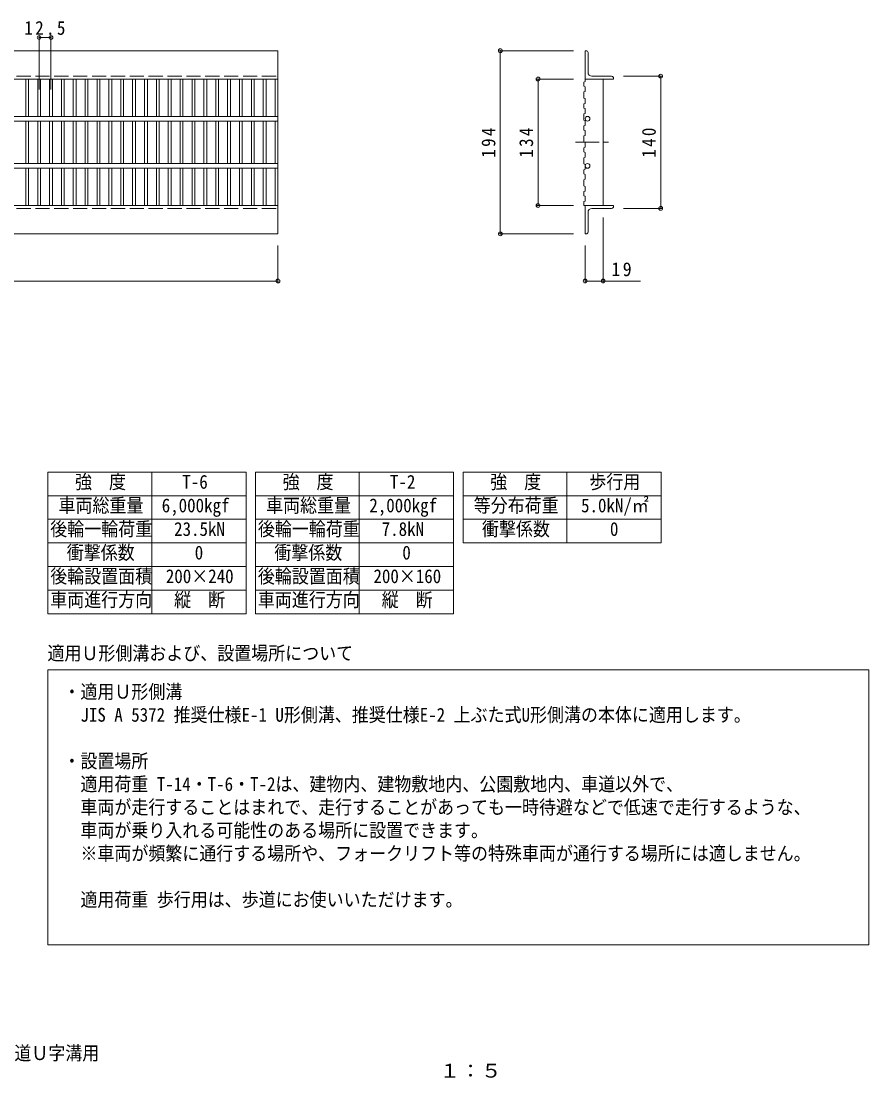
# Model space of a CAD drawing. Units: millimetres, scale not verified. Extents: x -892 to 910, y -686 to 559.
# Drawn here: x 12 to 910, y -680 to 440 of the extents above; entities that cross this region are included whole.
import ezdxf
from ezdxf.enums import TextEntityAlignment as Align

# ---------------------------------------------------------------- set-up
doc = ezdxf.new("R2010")
doc.units = ezdxf.units.MM
doc.header["$LTSCALE"] = 5
doc.header["$PDMODE"] = 32
doc.header["$PDSIZE"] = 4
doc.linetypes.add('CHAIN1', pattern=[8, 5, -1, 1, -1])
doc.linetypes.add('DASHED3', pattern=[4, 3, -1])
for name, color, linetype, lineweight in [('1-1_1-1ﾚｲﾔ', 2, 'Continuous', 9), ('1-2_1-2ﾚｲﾔ', 3, 'Continuous', 9), ('1-4_1-4ﾚｲﾔ', 7, 'Continuous', 9), ('F-F_F-Fﾚｲﾔ', 7, 'Continuous', 9)]:
    doc.layers.add(name, color=color, linetype=linetype, lineweight=lineweight)
doc.layers.add('F-4_F-4ﾚｲﾔ', color=2, linetype='Continuous')
doc.layers.add('F-5_F-5ﾚｲﾔ', color=2, linetype='Continuous')
doc.styles.add('ＭＳ ゴシック', font='')
doc.styles.get('ＭＳ ゴシック').set_extended_font_data('MS Gothic')

msp = doc.modelspace()

# ---------------------------------------------------------------- linework, layer by layer
at = {"layer": '1-1_1-1ﾚｲﾔ'}
for p, q in [((-713.216, 408.257), (283.784, 408.257)), ((283.784, 408.257), (283.784, 378.257)), ((612.393, 385.257), (612.393, 406.257)), ((616.393, 381.257), (637.393, 381.257)), ((-713.216, 378.257), (283.784, 378.257)), ((639.393, 379.257), (639.393, 378.257)), ((-713.216, 244.257), (283.784, 244.257)), ((283.784, 244.257), (283.784, 214.257)), ((612.393, 237.256), (612.393, 216.256)), ((616.393, 241.257), (637.393, 241.257)), ((639.393, 243.257), (639.393, 244.257)), ((-713.216, 214.257), (283.784, 214.257))]:
    msp.add_line(p, q, dxfattribs=at)
at = {"layer": '1-1_1-1ﾚｲﾔ', "linetype": 'DASHED3'}
for p, q in [((-713.216, 381.257), (283.784, 381.257)), ((-713.216, 241.257), (283.784, 241.257))]:
    msp.add_line(p, q, dxfattribs=at)
at = {"layer": '1-1_1-1ﾚｲﾔ'}
for points in [[(610.393, 408.257), (609.393, 408.257), (609.393, 378.257), (639.393, 378.257)], [(610.393, 214.257), (609.393, 214.257), (609.393, 244.257), (639.393, 244.257)]]:
    msp.add_lwpolyline(points, dxfattribs=at)
for centre, radius, start, end in [((610.393, 406.257), 2, 0, 90), ((616.393, 385.257), 4, 180, 270), ((637.393, 379.257), 2, 0, 90), ((616.393, 237.256), 4, 90, 180), ((637.393, 243.257), 2, 270, 0), ((610.393, 216.256), 2, 270, 0)]:
    msp.add_arc(centre, radius, start, end, dxfattribs=at)
at = {"layer": '1-2_1-2ﾚｲﾔ'}
for p, q in [((16.604, 378.257), (16.604, 338.756)), ((19.604, 378.257), (19.604, 338.756)), ((29.184, 378.257), (29.184, 338.756)), ((32.184, 378.257), (32.184, 338.756)), ((41.764, 378.257), (41.764, 338.756)), ((44.764, 378.257), (44.764, 338.756)), ((54.344, 378.257), (54.344, 338.756)), ((57.344, 378.257), (57.344, 338.756)), ((66.924, 378.257), (66.924, 338.756)), ((69.924, 378.257), (69.924, 338.756)), ((79.505, 378.257), (79.505, 338.756)), ((82.505, 378.257), (82.505, 338.756)), ((92.084, 378.257), (92.084, 338.756)), ((95.085, 378.257), (95.085, 338.756)), ((104.665, 378.257), (104.665, 338.756)), ((107.665, 378.257), (107.665, 338.756)), ((117.244, 378.257), (117.244, 338.756)), ((120.244, 378.257), (120.244, 338.756)), ((129.824, 378.257), (129.824, 338.756)), ((132.824, 378.257), (132.824, 338.756)), ((142.404, 378.257), (142.404, 338.756)), ((145.405, 378.257), (145.405, 338.756)), ((154.984, 378.257), (154.984, 338.756)), ((157.984, 378.257), (157.984, 338.756)), ((167.564, 378.257), (167.564, 338.756)), ((170.564, 378.257), (170.564, 338.756)), ((180.144, 378.257), (180.144, 338.756)), ((183.144, 378.257), (183.144, 338.756)), ((192.724, 378.257), (192.724, 338.756)), ((195.724, 378.257), (195.724, 338.756)), ((205.305, 378.257), (205.305, 338.756)), ((208.305, 378.257), (208.305, 338.756)), ((217.885, 378.257), (217.885, 338.756)), ((220.885, 378.257), (220.885, 338.756)), ((230.464, 378.257), (230.464, 338.756)), ((233.464, 378.257), (233.464, 338.756)), ((243.044, 378.257), (243.044, 338.756)), ((246.045, 378.257), (246.045, 338.756)), ((255.624, 378.257), (255.624, 338.756)), ((258.625, 378.257), (258.625, 338.756)), ((268.204, 378.257), (268.204, 338.756)), ((271.204, 378.257), (271.204, 338.756)), ((280.784, 378.257), (280.784, 338.756)), ((283.784, 378.257), (283.784, 244.257)), ((607.893, 375.102), (609.393, 375.613)), ((607.893, 375.102), (607.893, 370.695)), ((607.893, 370.695), (609.393, 370.183)), ((609.393, 378.257), (609.393, 375.613)), ((609.393, 370.183), (609.393, 365.07)), ((628.393, 378.257), (628.393, 244.257)), ((607.893, 364.559), (609.393, 365.07)), ((607.893, 364.559), (607.893, 358.012)), ((607.893, 358.012), (609.393, 357.5)), ((607.893, 351.876), (609.393, 352.387)), ((607.893, 351.876), (607.893, 347.468)), ((607.893, 347.468), (609.393, 346.957)), ((609.393, 357.5), (609.393, 352.387)), ((-713.216, 338.756), (283.784, 338.756)), ((607.893, 341.332), (609.393, 341.844)), ((607.893, 341.332), (607.893, 334.785)), ((609.393, 346.957), (609.393, 341.844)), ((-713.216, 333.756), (283.784, 333.756)), ((16.604, 333.756), (16.604, 288.756)), ((19.604, 333.756), (19.604, 288.756)), ((29.184, 333.756), (29.184, 288.756)), ((32.184, 333.756), (32.184, 288.756)), ((41.764, 333.756), (41.764, 288.756)), ((44.764, 333.756), (44.764, 288.756)), ((54.344, 333.756), (54.344, 288.756)), ((57.344, 333.756), (57.344, 288.756)), ((66.924, 333.756), (66.924, 288.756)), ((69.924, 333.756), (69.924, 288.756)), ((79.505, 333.756), (79.505, 288.756)), ((82.505, 333.756), (82.505, 288.756)), ((92.084, 333.756), (92.084, 288.756)), ((95.085, 333.756), (95.085, 288.756)), ((104.665, 333.756), (104.665, 288.756)), ((107.665, 333.756), (107.665, 288.756)), ((117.244, 333.756), (117.244, 288.756)), ((120.244, 333.756), (120.244, 288.756)), ((129.824, 333.756), (129.824, 288.756)), ((132.824, 333.756), (132.824, 288.756)), ((142.404, 333.756), (142.404, 288.756)), ((145.405, 333.756), (145.405, 288.756)), ((154.984, 333.756), (154.984, 288.756)), ((157.984, 333.756), (157.984, 288.756)), ((167.564, 333.756), (167.564, 288.756)), ((170.564, 333.756), (170.564, 288.756)), ((180.144, 333.756), (180.144, 288.756)), ((183.144, 333.756), (183.144, 288.756)), ((192.724, 333.756), (192.724, 288.756)), ((195.724, 333.756), (195.724, 288.756)), ((205.305, 333.756), (205.305, 288.756)), ((208.305, 333.756), (208.305, 288.756)), ((217.885, 333.756), (217.885, 288.756)), ((220.885, 333.756), (220.885, 288.756)), ((230.464, 333.756), (230.464, 288.756)), ((233.464, 333.756), (233.464, 288.756)), ((243.044, 333.756), (243.044, 288.756)), ((246.045, 333.756), (246.045, 288.756)), ((255.624, 333.756), (255.624, 288.756)), ((258.625, 333.756), (258.625, 288.756)), ((268.204, 333.756), (268.204, 288.756)), ((271.204, 333.756), (271.204, 288.756)), ((280.784, 333.756), (280.784, 288.756)), ((607.893, 334.785), (609.393, 334.274)), ((607.893, 328.649), (609.393, 329.161)), ((607.893, 328.649), (607.893, 324.242)), ((609.393, 334.274), (609.393, 329.161)), ((607.893, 324.242), (609.393, 323.73)), ((607.893, 318.106), (609.393, 318.617)), ((607.893, 318.106), (607.893, 311.559)), ((609.393, 323.73), (609.393, 318.617)), ((607.893, 311.559), (609.393, 311.047)), ((607.893, 305.423), (609.393, 305.934)), ((607.893, 305.423), (607.893, 301.015)), ((609.393, 311.047), (609.393, 305.934)), ((607.893, 301.015), (609.393, 300.504)), ((607.893, 294.879), (609.393, 295.391)), ((607.893, 294.879), (607.893, 288.332)), ((609.393, 300.504), (609.393, 295.391)), ((-713.216, 288.756), (283.784, 288.756)), ((-713.216, 283.756), (283.784, 283.756)), ((16.604, 283.756), (16.604, 244.257)), ((19.604, 283.756), (19.604, 244.257)), ((29.184, 283.756), (29.184, 244.257)), ((32.184, 283.756), (32.184, 244.257)), ((41.764, 283.756), (41.764, 244.257)), ((44.764, 283.756), (44.764, 244.257)), ((54.344, 283.756), (54.344, 244.257)), ((57.344, 283.756), (57.344, 244.257)), ((66.924, 283.756), (66.924, 244.257)), ((69.924, 283.756), (69.924, 244.257)), ((79.505, 283.756), (79.505, 244.257)), ((82.505, 283.756), (82.505, 244.257)), ((92.084, 283.756), (92.084, 244.257)), ((95.085, 283.756), (95.085, 244.257)), ((104.665, 283.756), (104.665, 244.257)), ((107.665, 283.756), (107.665, 244.257)), ((117.244, 283.756), (117.244, 244.257)), ((120.244, 283.756), (120.244, 244.257)), ((129.824, 283.756), (129.824, 244.257)), ((132.824, 283.756), (132.824, 244.257)), ((142.404, 283.756), (142.404, 244.257)), ((145.405, 283.756), (145.405, 244.257)), ((154.984, 283.756), (154.984, 244.257)), ((157.984, 283.756), (157.984, 244.257)), ((167.564, 283.756), (167.564, 244.257)), ((170.564, 283.756), (170.564, 244.257)), ((180.144, 283.756), (180.144, 244.257)), ((183.144, 283.756), (183.144, 244.257)), ((192.724, 283.756), (192.724, 244.257)), ((195.724, 283.756), (195.724, 244.257)), ((205.305, 283.756), (205.305, 244.257)), ((208.305, 283.756), (208.305, 244.257)), ((217.885, 283.756), (217.885, 244.257)), ((220.885, 283.756), (220.885, 244.257)), ((230.464, 283.756), (230.464, 244.257)), ((233.464, 283.756), (233.464, 244.257)), ((243.044, 283.756), (243.044, 244.257)), ((246.045, 283.756), (246.045, 244.257)), ((255.624, 283.756), (255.624, 244.257)), ((258.625, 283.756), (258.625, 244.257)), ((268.204, 283.756), (268.204, 244.257)), ((271.204, 283.756), (271.204, 244.257)), ((280.784, 283.756), (280.784, 244.257)), ((607.893, 288.332), (609.393, 287.821)), ((607.893, 282.196), (609.393, 282.708)), ((607.893, 282.196), (607.893, 277.789)), ((609.393, 287.821), (609.393, 282.708)), ((607.893, 277.789), (609.393, 277.278)), ((607.893, 271.653), (609.393, 272.165)), ((607.893, 271.653), (607.893, 265.106)), ((609.393, 277.278), (609.393, 272.165)), ((607.893, 265.106), (609.393, 264.595)), ((607.893, 258.97), (609.393, 259.481)), ((607.893, 258.97), (607.893, 254.563)), ((609.393, 264.595), (609.393, 259.481)), ((607.893, 254.563), (609.393, 254.051)), ((607.893, 248.427), (609.393, 248.938)), ((607.893, 248.427), (607.893, 244.257)), ((609.393, 254.051), (609.393, 248.938)), ((609.393, 244.257), (607.893, 244.257))]:
    msp.add_line(p, q, dxfattribs=at)
at = {"layer": '1-2_1-2ﾚｲﾔ', "linetype": 'CHAIN1'}
msp.add_line((599.093, 311.257), (637.024, 311.257), dxfattribs=at)
at = {"layer": '1-2_1-2ﾚｲﾔ'}
for centre in [(611.893, 336.257), (611.893, 286.256)]:
    msp.add_circle(centre, 2.5, dxfattribs=at)
at = {"layer": '1-4_1-4ﾚｲﾔ'}
for p, q in [((30.684, 423.863), (30.684, 367.274)), ((30.684, 422.363), (43.264, 422.363)), ((43.264, 423.863), (43.264, 367.274)), ((596.893, 408.257), (517.893, 408.257)), ((519.393, 214.257), (519.393, 408.257)), ((649.893, 381.257), (690.893, 381.257)), ((689.393, 241.257), (689.393, 381.257)), ((596.893, 378.257), (557.893, 378.257)), ((559.393, 244.257), (559.393, 378.257)), ((596.893, 244.257), (557.893, 244.257)), ((649.893, 241.257), (690.893, 241.257)), ((628.393, 231.757), (628.393, 162.757)), ((596.893, 214.257), (517.893, 214.257)), ((283.784, 201.757), (283.784, 162.757)), ((609.393, 201.757), (609.393, 162.757)), ((-713.216, 164.257), (283.784, 164.257)), ((609.393, 164.257), (668.165, 164.257))]:
    msp.add_line(p, q, dxfattribs=at)
for p in [(30.684, 422.363), (43.264, 422.363), (519.393, 408.257), (689.393, 381.257), (559.393, 378.257), (559.393, 244.257), (689.393, 241.257), (519.393, 214.257), (283.784, 164.257), (609.393, 164.257), (628.393, 164.257)]:
    msp.add_point(p, dxfattribs=at)
at = {"layer": 'F-F_F-Fﾚｲﾔ', "color": 2}
for p, q in [((40, -38.116), (250, -38.116)), ((40, -38.116), (40, -188.116)), ((150, -38.116), (150, -188.116)), ((250, -38.116), (250, -188.116)), ((260, -38.116), (470, -38.116)), ((260, -38.116), (260, -188.116)), ((370, -38.116), (370, -188.116)), ((470, -38.116), (470, -188.116)), ((480, -38.116), (690, -38.116)), ((590, -38.116), (590, -113.116)), ((690, -38.116), (690, -113.116)), ((40, -63.116), (250, -63.116)), ((260, -63.116), (470, -63.116)), ((480, -63.116), (690, -63.116)), ((40, -88.116), (250, -88.116)), ((260, -88.116), (470, -88.116)), ((480, -88.116), (690, -88.116)), ((40, -113.116), (250, -113.116)), ((260, -113.116), (470, -113.116)), ((40, -138.116), (250, -138.116)), ((260, -138.116), (470, -138.116)), ((40, -163.116), (250, -163.116)), ((260, -163.116), (470, -163.116)), ((40, -188.116), (250, -188.116)), ((260, -188.116), (470, -188.116)), ((40, -247.723), (910, -247.723)), ((40, -539.054), (40, -247.723)), ((910, -247.723), (910, -539.054)), ((910, -539.054), (40, -539.054))]:
    msp.add_line(p, q, dxfattribs=at)
msp.add_lwpolyline([(480, -38.116), (480, -113.116), (690, -113.116)], dxfattribs=at)

# ---------------------------------------------------------------- texts
at = {"layer": '1-4_1-4ﾚｲﾔ', "color": 2, "char_height": 14.66, "attachment_point": 7, "style": 'ＭＳ ゴシック'}
for s, insert in [('\\T1.28;\\W0.9;12.5', (15.099, 424.863)), ('\\T1.27;\\W0.95;19', (637.129, 169.257))]:
    msp.add_mtext(s, dxfattribs=dict(at, insert=insert))
at = {"layer": '1-4_1-4ﾚｲﾔ', "color": 2, "char_height": 14.66, "attachment_point": 7, "rotation": 90, "style": 'ＭＳ ゴシック'}
for s, insert in [('\\T1.27;\\W0.9;194', (514.393, 295.006)), ('\\T1.27;\\W0.9;134', (554.393, 295.006)), ('\\T1.27;\\W0.9;140', (684.393, 295.006))]:
    msp.add_mtext(s, dxfattribs=dict(at, insert=insert))
at = {"layer": 'F-4_F-4ﾚｲﾔ', "style": 'ＭＳ ゴシック', "width": 0.9}
msp.add_text('スチール製グレーチング\u3000細目滑り止め模様付\u3000歩道Ｕ字溝用', height=14.66, dxfattribs=at).set_placement((-409.447, -665.304), align=Align.BOTTOM_LEFT)
at = {"layer": 'F-5_F-5ﾚｲﾔ', "style": 'ＭＳ ゴシック', "width": 1.1}
msp.add_text('１：５', height=14.66, dxfattribs=at).set_placement((454.889, -683.96), align=Align.BOTTOM_LEFT)
at = {"layer": 'F-F_F-Fﾚｲﾔ', "style": 'ＭＳ ゴシック', "width": 0.9}
for s, p in [('強\u3000度', (68.75, -60.116)), ('T-6', (182.5, -60.116)), ('強\u3000度', (288.75, -60.116)), ('T-2', (402.5, -60.116)), ('強\u3000度', (508.75, -60.116)), ('歩行用', (613.75, -60.116)), ('車両総重量', (51.25, -85.116)), ('6,000kgf', (160.625, -85.116)), ('車両総重量', (271.25, -85.116)), ('2,000kgf', (380.625, -85.116)), ('等分布荷重', (491.25, -85.116)), ('5.0kN/㎡', (605, -85.116)), ('後輪一輪荷重', (42.5, -110.116)), ('後輪一輪荷重', (262.5, -110.116)), ('衝撃係数', (500, -110.116)), ('23.5kN', (173.75, -110.116)), ('7.8kN', (393.75, -110.116)), ('0', (635.625, -110.116)), ('衝撃係数', (60, -135.116)), ('0', (195.625, -135.116)), ('衝撃係数', (280, -135.116)), ('0', (415.625, -135.116)), ('後輪設置面積', (42.5, -160.116)), ('200×240', (165, -160.116)), ('後輪設置面積', (262.5, -160.116)), ('200×160', (385, -160.116)), ('車両進行方向', (42.5, -185.116)), ('縦\u3000断', (173.75, -185.116)), ('車両進行方向', (262.5, -185.116)), ('縦\u3000断', (393.75, -185.116)), ('適用Ｕ形側溝および、設置場所について', (39.559, -241.657)), ('・適用Ｕ形側溝', (56.474, -282.434)), ('\u3000JIS A 5372 推奨仕様E-1 U形側溝、推奨仕様E-2 上ぶた式U形側溝の本体に適用します。', (56.474, -306.904)), ('・設置場所', (56.474, -355.842)), ('\u3000適用荷重 T-14・T-6・T-2は、建物内、建物敷地内、公園敷地内、車道以外で、', (56.474, -380.312)), ('\u3000車両が走行することはまれで、走行することがあっても一時待避などで低速で走行するような、', (56.474, -404.781)), ('\u3000車両が乗り入れる可能性のある場所に設置できます。 ', (56.474, -429.251)), ('\u3000※車両が頻繁に通行する場所や、フォークリフト等の特殊車両が通行する場所には適しません。', (56.474, -453.72)), ('\u3000適用荷重 歩行用は、歩道にお使いいただけます。', (56.474, -502.659))]:
    msp.add_text(s, height=14.66, dxfattribs=at).set_placement(p, align=Align.BOTTOM_LEFT)

doc.saveas('drawing.dxf')
